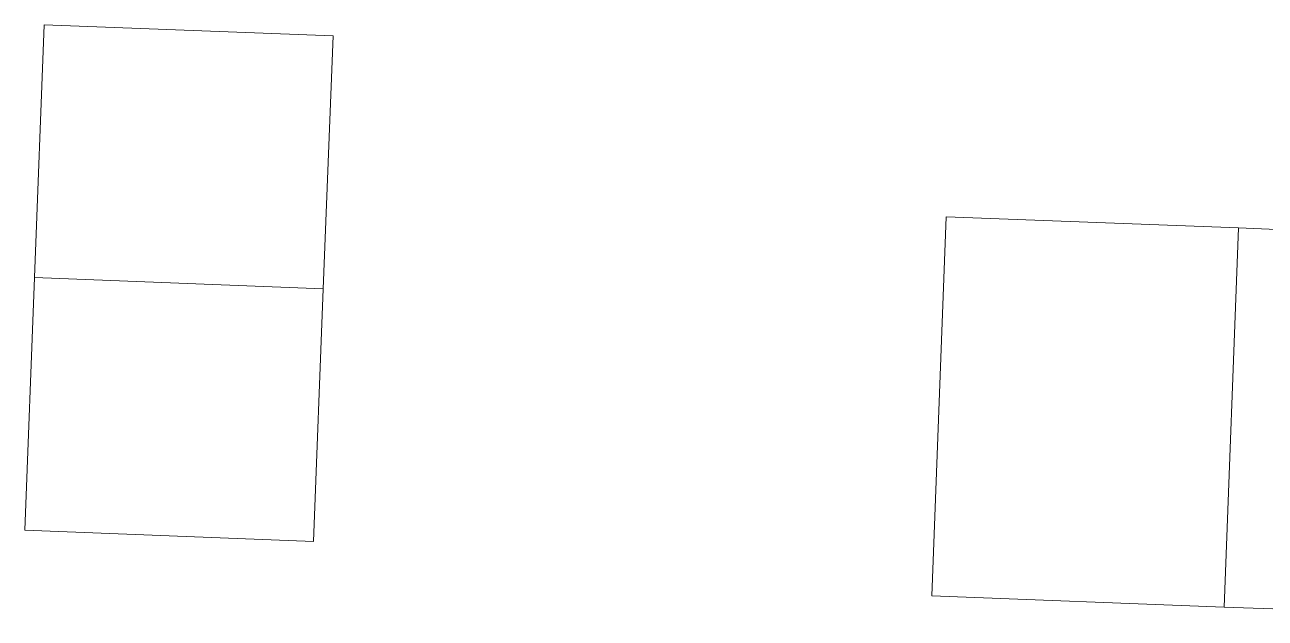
# Model space of a CAD drawing. Header units: millimetres. Extents: x 17924 to 83548, y -4690 to 56252.
# Drawn here: x 34358 to 37793, y 19969 to 21611 of the extents above; entities that cross this region are included whole.
import ezdxf

# ---------------------------------------------------------------- set-up
doc = ezdxf.new("R2010")
doc.units = ezdxf.units.MM
doc.header["$MEASUREMENT"] = 0
doc.layers.add('A-SLAB-CONC', color=7, linetype='Continuous', lineweight=0)
doc.layers.add('E-ELEC-EQPM', color=71, linetype='Continuous', lineweight=13)

# ---------------------------------------------------------------- blocks, each defined once
blk = doc.blocks.new('Server stack10 - Server stack-7937850-GA PLAN - LEVEL 11')
at = {"layer": 'E-ELEC-EQPM'}
for p, q in [((-44088.1, 20053.2), (-44898.1, 20053.2)), ((-44898.1, 20053.2), (-44898.1, 19003.2)), ((-43278.1, 20053.2), (-44088.1, 20053.2)), ((-44088.1, 20053.2), (-44088.1, 19003.2)), ((-44088.1, 19003.2), (-44088.1, 20053.2)), ((-43278.1, 19003.2), (-43278.1, 20053.2)), ((-44898.1, 19003.2), (-44088.1, 19003.2)), ((-44088.1, 19003.2), (-43278.1, 19003.2))]:
    blk.add_line(p, q, dxfattribs=at)

msp = doc.modelspace()

# ---------------------------------------------------------------- linework, layer by layer
at = {"layer": 'A-SLAB-CONC', "flags": 128}
for points in [[(34412.1, 21611.2), (35211.5, 21580.3), (35184.5, 20880.8), (34385.1, 20911.7), (34412.1, 21611.2)], [(34385.1, 20911.7), (35184.5, 20880.8), (35157.5, 20181.3), (34358.1, 20212.2), (34385.1, 20911.7)]]:
    msp.add_lwpolyline(points, close=True, dxfattribs=at)

# ---------------------------------------------------------------- block references
at = {"layer": 'E-ELEC-EQPM', "rotation": 357.816525054261}
msp.add_blockref('Server stack10 - Server stack-7937850-GA PLAN - LEVEL 11', (81011.1, -669.6), dxfattribs=at)

doc.saveas('drawing.dxf')
